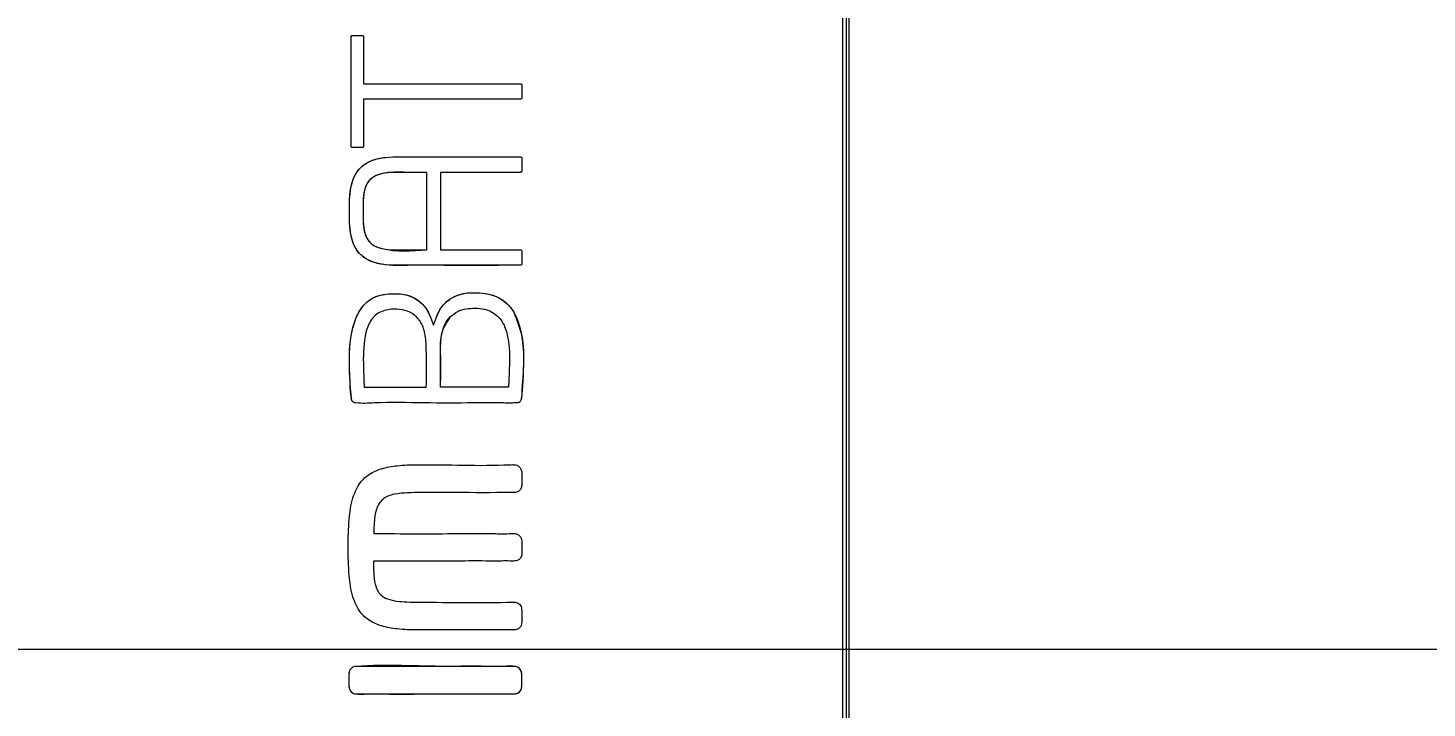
# Model space of a CAD drawing. Extents: x 1268 to 7307, y -579 to 1973.
# Drawn here: x 1593.89 to 1626.42, y 1191.1 to 1206.92 of the extents above; entities that cross this region are included whole.
import ezdxf

# ---------------------------------------------------------------- set-up
doc = ezdxf.new("R2010")
doc.units = 0
doc.header["$LTSCALE"] = 20
doc.header["$MEASUREMENT"] = 0
doc.linetypes.add('CENTER', pattern=[2, 1.25, -0.25, 0.25, -0.25])
doc.layers.get('0').update_dxf_attribs({"linetype": 'CONTINUOUS'})
doc.layers.get('DEFPOINTS').update_dxf_attribs({"linetype": 'CONTINUOUS'})
doc.layers.add('1', color=7, linetype='CONTINUOUS')
doc.styles.get("Standard").update_dxf_attribs({"font": 'NanumGothic.ttf'})
doc.dimstyles.get("Standard").update_dxf_attribs({"dimtxt": 2.7, "dimasz": 2.5, "dimexe": 1.5, "dimexo": 1.5, "dimgap": 1.5, "dimtad": 1, "dimdec": 0, "dimlfac": 10, "dimzin": 0, "dimdsep": 46, "dimtxsty": 'Standard', "dimcen": 0, "dimclrt": 2, "dimadec": 0, "dimazin": 0, "dimtfac": 1, "dimtdec": 0, "dimtmove": 0, "dimatfit": 3, "dimfxl": 0, "dimtolj": 1, "dimtzin": 0, "dimarcsym": 0})

# ---------------------------------------------------------------- blocks, each defined once
blk = doc.blocks.new('*D41')
at = {"color": 3, "lineweight": -2}
for p, q in [((1427.538, 1193.97), (1427.538, 1524.3)), ((2086.399, 1194.426), (2086.399, 1524.3)), ((1447.538, 1519.3), (2066.399, 1519.3))]:
    blk.add_line(p, q, dxfattribs=at)
at = {"color": 3}
for points in [[(1447.538, 1522.634), (1447.538, 1515.967), (1427.538, 1519.3)], [(2066.399, 1522.634), (2066.399, 1515.967), (2086.399, 1519.3)]]:
    blk.add_solid(points, dxfattribs=at)
at = {"layer": 'DEFPOINTS', "color": 0}
for p in [(2086.399, 1519.3), (2086.399, 1192.926), (1427.538, 1192.47)]:
    blk.add_point(p, dxfattribs=at)
at = {"color": 2, "insert": (1756.968, 1542.909), "char_height": 25, "attachment_point": 5}
blk.add_mtext('\\A1;660', dxfattribs=at)
blk = doc.blocks.new('A$C2ADB0934')
at = {"color": 7, "linetype": 'Continuous', "lineweight": 15}
for p, q in [((198.592, 167.046, 0), (198.592, 232.046, 0)), ((198.592, 167.046, 0), (198.592, 232.046, 0)), ((198.669, 232.046, 0), (198.669, 167.046, 0)), ((198.74, 167.046, 0), (198.74, 232.046, 0)), ((187.156, 210.794, 0), (187.156, 213.329, 0)), ((187.156, 210.794, 0), (187.156, 213.329, 0)), ((187.185, 213.362, 0), (187.427, 213.362, 0)), ((187.185, 213.362, 0), (187.427, 213.362, 0)), ((187.444, 213.329, 0), (187.444, 212.241, 0)), ((187.444, 213.329, 0), (187.444, 212.241, 0)), ((187.444, 212.241, 0), (191.084, 212.241, 0)), ((187.444, 212.241, 0), (191.084, 212.241, 0)), ((187.444, 211.881, 0), (187.444, 210.794, 0)), ((191.084, 211.881, 0), (187.444, 211.881, 0)), ((187.444, 211.881, 0), (187.444, 210.794, 0)), ((191.084, 211.881, 0), (187.444, 211.881, 0)), ((188.915, 208.379, 0), (188.915, 210.18, 0)), ((188.915, 208.379, 0), (188.915, 210.18, 0)), ((189.234, 210.18, 0), (189.234, 208.379, 0)), ((191.084, 210.18, 0), (189.234, 210.18, 0)), ((189.234, 210.18, 0), (189.234, 208.379, 0)), ((191.084, 210.18, 0), (189.234, 210.18, 0)), ((189.234, 208.379, 0), (191.084, 208.379, 0)), ((189.234, 208.379, 0), (191.084, 208.379, 0)), ((189.006, 206.812, 0), (189.072, 206.627, 0)), ((189.006, 206.812, 0), (189.072, 206.627, 0)), ((189.072, 206.627, 0), (189.142, 206.814, 0)), ((189.072, 206.627, 0), (189.142, 206.814, 0)), ((187.461, 205.184, 0), (188.905, 205.184, 0)), ((187.461, 205.184, 0), (188.905, 205.184, 0)), ((190.817, 205.184, 0), (189.237, 205.184, 0)), ((190.817, 205.184, 0), (189.237, 205.184, 0))]:
    blk.add_line(p, q, dxfattribs=at)
at = {"color": 7, "linetype": 'Continuous', "lineweight": 15, "elevation": 0, "flags": 128}
blk.add_lwpolyline([(191.084, 208.379), (191.101, 208.376), (191.114, 208.369), (191.119, 208.364), (191.122, 208.359), (191.124, 208.354), (191.124, 208.352), (191.124, 208.352), (191.124, 208.351), (191.124, 208.351), (191.124, 208.351), (191.124, 208.351), (191.124, 208.351), (191.124, 208.351), (191.124, 208.351), (191.124, 208.046)], dxfattribs=at)
at = {"color": 7, "linetype": 'Continuous', "lineweight": 15}
for points, knots in [([(159.982, 390.446, 0), (171.749, 391.385, 0), (195.286, 393.263, 0), (230.671, 394.88, 0), (266.137, 395.661, 0), (301.669, 395.619, 0), (337.25, 394.892, 0), (372.755, 393.532, 0), (407.175, 391.575, 0), (442.495, 388.976, 0), (477.769, 385.793, 0), (505.192, 382.706, 0), (524.854, 380.473, 0), (536.76, 379.145, 0), (548.635, 377.561, 0), (560.416, 375.528, 0), (572.038, 372.835, 0), (583.158, 369.329, 0), (593.696, 364.992, 0), (603.736, 359.973, 0), (613.434, 354.146, 0), (622.158, 347.976, 0), (629.829, 341.612, 0), (636.492, 335.065, 0), (642.621, 327.896, 0), (648.118, 320.226, 0), (652.894, 312.188, 0), (656.983, 303.775, 0), (660.389, 294.959, 0), (663.429, 284.226, 0), (665.959, 271.709, 0), (668.174, 257.499, 0), (670.169, 240.738, 0), (671.824, 221.42, 0), (672.044, 206.837, 0), (672.154, 199.546, 0)], [0, 0, 0, 0, 0.055948, 0.111906, 0.167857, 0.224078, 0.280305, 0.336528, 0.392478, 0.448429, 0.504379, 0.56033, 0.579219, 0.598169, 0.617111, 0.635994, 0.654811, 0.673611, 0.691182, 0.708753, 0.726738, 0.744723, 0.759304, 0.773884, 0.788886, 0.803888, 0.818476, 0.833063, 0.848083, 0.863103, 0.885747, 0.908412, 0.931074, 0.965537, 1, 1, 1, 1]), ([(212.175, 303.742, 0), (210.762, 303.667, 0), (209.348, 303.591, 0), (207.335, 303.479, 0), (206.734, 303.445, 0), (205.534, 303.376, 0), (204.933, 303.341, 0), (203.133, 303.236, 0), (201.932, 303.164, 0), (198.332, 302.943, 0), (195.931, 302.79, 0), (188.733, 302.308, 0), (183.936, 301.961, 0), (177.941, 301.494, 0), (176.742, 301.399, 0), (174.944, 301.255, 0), (174.346, 301.197, 0), (173.151, 301.06, 0), (172.555, 300.98, 0), (169.583, 300.528, 0), (167.231, 299.993, 0), (162.63, 298.59, 0), (160.379, 297.721, 0), (157.116, 296.181, 0), (156.046, 295.628, 0), (154.474, 294.741, 0), (153.955, 294.436, 0), (152.929, 293.807, 0), (152.422, 293.484, 0), (149.915, 291.821, 0), (148.005, 290.344, 0), (144.419, 287.13, 0), (142.742, 285.393, 0), (139.655, 281.694, 0), (138.245, 279.733, 0), (135.722, 275.627, 0), (134.61, 273.483, 0), (132.703, 269.054, 0), (131.911, 266.772, 0), (130.661, 262.114, 0), (130.205, 259.74, 0), (129.851, 256.747, 0), (129.791, 256.147, 0), (129.692, 254.946, 0), (129.643, 254.345, 0), (129.548, 253.143, 0), (129.501, 252.541, 0), (129.431, 251.641, 0), (129.408, 251.339, 0), (129.363, 250.739, 0), (129.341, 250.438, 0), (129.14, 247.732, 0), (128.974, 245.328, 0), (128.514, 238.107, 0), (128.259, 233.292, 0), (127.646, 218.837, 0), (127.442, 209.191, 0), (127.442, 199.546, 0)], [0.7121402, 0.7121402, 0.7121402, 0.7121402, 0.719641, 0.719641, 0.7228269, 0.7228269, 0.7260128, 0.7260128, 0.7323846, 0.7323846, 0.7451281, 0.7451281, 0.7706153, 0.7706153, 0.7769871, 0.7769871, 0.780173, 0.780173, 0.7833589, 0.7833589, 0.7961025, 0.7961025, 0.8088461, 0.8088461, 0.8152179, 0.8152179, 0.8184038, 0.8184038, 0.8215897, 0.8215897, 0.8343333, 0.8343333, 0.8470769, 0.8470769, 0.8598205, 0.8598205, 0.8725641, 0.8725641, 0.8853077, 0.8853077, 0.8980513, 0.8980513, 0.9012372, 0.9012372, 0.9044231, 0.9044231, 0.907609, 0.907609, 0.9092019, 0.9092019, 0.9107949, 0.9107949, 0.9235384, 0.9235384, 0.9490256, 0.9490256, 1, 1, 1, 1]), ([(187.156, 213.329, 0), (187.157, 213.336, 0), (187.159, 213.345, 0), (187.163, 213.354, 0), (187.166, 213.358, 0), (187.174, 213.36, 0), (187.181, 213.361, 0), (187.185, 213.362, 0)], [0, 0, 0, 0, 0.420815, 0.518599, 0.598991, 0.757849, 1, 1, 1, 1]), ([(187.427, 213.362, 0), (187.429, 213.362, 0), (187.432, 213.361, 0), (187.436, 213.361, 0), (187.438, 213.358, 0), (187.439, 213.354, 0), (187.442, 213.344, 0), (187.443, 213.335, 0), (187.444, 213.329, 0)], [0, 0, 0, 0, 0.144697, 0.200039, 0.262449, 0.368949, 0.5416, 1, 1, 1, 1]), ([(191.084, 212.241, 0), (191.088, 212.241, 0), (191.097, 212.24, 0), (191.108, 212.236, 0), (191.116, 212.231, 0), (191.121, 212.225, 0), (191.124, 212.22, 0), (191.124, 212.216, 0), (191.125, 212.215, 0)], [0, 0, 0, 0, 0.257039, 0.476489, 0.663234, 0.790173, 0.901433, 1, 1, 1, 1]), ([(191.084, 212.241, 0), (191.088, 212.241, 0), (191.097, 212.24, 0), (191.108, 212.236, 0), (191.116, 212.231, 0), (191.121, 212.225, 0), (191.124, 212.22, 0), (191.124, 212.216, 0), (191.125, 212.215, 0)], [0, 0, 0, 0, 0.257039, 0.476489, 0.663234, 0.790173, 0.901433, 1, 1, 1, 1]), ([(191.125, 212.215, 0), (191.125, 212.157, 0), (191.124, 212.075, 0), (191.124, 211.981, 0), (191.124, 211.94, 0), (191.124, 211.92, 0), (191.125, 211.91, 0), (191.123, 211.902, 0), (191.12, 211.896, 0), (191.115, 211.891, 0), (191.107, 211.886, 0), (191.096, 211.882, 0), (191.088, 211.882, 0), (191.084, 211.881, 0)], [0, 0, 0, 0, 0.4779279, 0.6882151, 0.7807427, 0.8214538, 0.8534407, 0.8684091, 0.8865263, 0.9079582, 0.9332493, 0.9634408, 1, 1, 1, 1]), ([(191.125, 212.215, 0), (191.125, 212.157, 0), (191.124, 212.075, 0), (191.124, 211.981, 0), (191.124, 211.94, 0), (191.124, 211.92, 0), (191.125, 211.91, 0), (191.123, 211.902, 0), (191.12, 211.896, 0), (191.115, 211.891, 0), (191.107, 211.886, 0), (191.096, 211.882, 0), (191.088, 211.882, 0), (191.084, 211.881, 0)], [0, 0, 0, 0, 0.4779279, 0.6882151, 0.7807427, 0.8214538, 0.8534407, 0.8684091, 0.8865263, 0.9079582, 0.9332493, 0.9634408, 1, 1, 1, 1]), ([(191.084, 208.019, 0), (190.409, 208.017, 0), (189.565, 208.014, 0), (188.496, 208.023, 0), (187.998, 208.001, 0), (187.597, 208.103, 0), (187.369, 208.251, 0), (187.189, 208.515, 0), (187.116, 208.875, 0), (187.119, 209.278, 0), (187.116, 209.682, 0), (187.19, 210.04, 0), (187.369, 210.305, 0), (187.597, 210.454, 0), (187.998, 210.558, 0), (188.497, 210.535, 0), (189.268, 210.542, 0), (189.982, 210.54, 0), (190.599, 210.54, 0), (190.871, 210.54, 0), (190.99, 210.54, 0), (191.043, 210.54, 0), (191.068, 210.54, 0), (191.081, 210.54, 0), (191.092, 210.539, 0), (191.103, 210.536, 0), (191.11, 210.531, 0), (191.115, 210.529, 0)], [0, 0, 0, 0, 0.20887, 0.261087, 0.331134, 0.361966, 0.387819, 0.413062, 0.458708, 0.498323, 0.537779, 0.583361, 0.608673, 0.634592, 0.665455, 0.735481, 0.787698, 0.904665, 0.956131, 0.978778, 0.98874, 0.993125, 0.995053, 0.996568, 0.997291, 0.998294, 1, 1, 1, 1]), ([(191.084, 208.019, 0), (190.12, 208.019, 0), (189.156, 208.019, 0), (188.192, 208.019, 0), (187.779, 208.019, 0), (187.515, 208.113, 0), (187.192, 208.469, 0), (187.117, 208.746, 0), (187.118, 209.138, 0), (187.118, 209.232, 0), (187.118, 209.326, 0), (187.118, 209.419, 0), (187.117, 209.808, 0), (187.192, 210.086, 0), (187.515, 210.444, 0), (187.78, 210.539, 0), (188.192, 210.54, 0), (189.156, 210.54, 0), (190.12, 210.54, 0), (191.084, 210.54, 0), (191.09, 210.54, 0), (191.105, 210.536, 0), (191.115, 210.529, 0)], [0, 0, 0, 0, 0.3360694, 0.3360694, 0.3360694, 0.3951222, 0.3951222, 0.454175, 0.454175, 0.454175, 0.4867722, 0.4867722, 0.4867722, 0.545825, 0.545825, 0.6048778, 0.6048778, 0.6048778, 0.9409472, 0.9409472, 0.9409472, 0.9999855, 0.9999855, 0.9999855, 0.9999855]), ([(187.427, 210.755, 0), (187.382, 210.755, 0), (187.317, 210.755, 0), (187.243, 210.754, 0), (187.207, 210.755, 0), (187.19, 210.754, 0), (187.179, 210.756, 0), (187.173, 210.759, 0), (187.167, 210.764, 0), (187.161, 210.772, 0), (187.157, 210.782, 0), (187.157, 210.789, 0), (187.156, 210.794, 0)], [0, 0, 0, 0, 0.460722, 0.663419, 0.75263, 0.822723, 0.841458, 0.864823, 0.89211, 0.923304, 0.958784, 1, 1, 1, 1]), ([(187.427, 210.755, 0), (187.347, 210.755, 0), (187.266, 210.755, 0), (187.185, 210.755, 0), (187.175, 210.755, 0), (187.157, 210.767, 0), (187.156, 210.794, 0)], [0, 0, 0, 0, 0.322952, 0.322952, 0.322952, 1, 1, 1, 1]), ([(187.435, 210.758, 0), (187.435, 210.758, 0), (187.435, 210.757, 0), (187.435, 210.757, 0), (187.434, 210.756, 0), (187.435, 210.756, 0), (187.435, 210.756, 0), (187.434, 210.756, 0), (187.434, 210.756, 0), (187.434, 210.756, 0), (187.434, 210.756, 0), (187.431, 210.755, 0), (187.429, 210.755, 0), (187.427, 210.755, 0)], [0, 0, 0, 0, 0.086303, 0.14194, 0.178037, 0.214487, 0.22747, 0.239978, 0.251162, 0.264984, 0.300628, 0.408856, 1, 1, 1, 1]), ([(187.444, 210.794, 0), (187.444, 210.789, 0), (187.443, 210.78, 0), (187.441, 210.769, 0), (187.438, 210.762, 0), (187.436, 210.759, 0), (187.435, 210.758, 0)], [0, 0, 0, 0, 0.39732, 0.7097, 0.905333, 1, 1, 1, 1]), ([(191.124, 210.513, 0), (191.124, 210.456, 0), (191.124, 210.374, 0), (191.124, 210.28, 0), (191.124, 210.239, 0), (191.124, 210.22, 0), (191.124, 210.21, 0), (191.124, 210.203, 0), (191.122, 210.199, 0), (191.119, 210.194, 0), (191.114, 210.189, 0), (191.107, 210.184, 0), (191.096, 210.18, 0), (191.088, 210.18, 0), (191.084, 210.18, 0)], [0, 0, 0, 0, 0.476986, 0.68686, 0.779205, 0.819836, 0.85176, 0.862439, 0.875268, 0.890194, 0.90706, 0.932877, 0.963355, 1, 1, 1, 1]), ([(191.124, 210.513, 0), (191.124, 210.411, 0), (191.124, 210.309, 0), (191.124, 210.207, 0), (191.124, 210.198, 0), (191.113, 210.18, 0), (191.084, 210.18, 0)], [0, 0, 0, 0, 0.375, 0.375, 0.375, 1, 1, 1, 1]), ([(191.115, 210.529, 0), (191.117, 210.527, 0), (191.12, 210.524, 0), (191.123, 210.519, 0), (191.124, 210.515, 0), (191.124, 210.514, 0), (191.124, 210.513, 0), (191.124, 210.513, 0)], [0, 0, 0, 0, 0.420559, 0.726985, 0.910915, 0.961616, 1, 1, 1, 1]), ([(191.115, 210.529, 0), (191.117, 210.527, 0), (191.12, 210.524, 0), (191.123, 210.519, 0), (191.124, 210.515, 0), (191.124, 210.514, 0), (191.124, 210.513, 0), (191.124, 210.513, 0)], [0, 0, 0, 0, 0.420559, 0.726985, 0.910915, 0.961616, 1, 1, 1, 1]), ([(188.915, 210.18, 0), (188.76, 210.178, 0), (188.413, 210.175, 0), (187.998, 210.196, 0), (187.7, 210.098, 0), (187.562, 209.987, 0), (187.419, 209.718, 0), (187.446, 209.279, 0), (187.419, 208.84, 0), (187.562, 208.572, 0), (187.7, 208.46, 0), (188.149, 208.32, 0), (188.563, 208.352, 0), (188.915, 208.379, 0)], [0, 0, 0, 0, 0.109934, 0.246434, 0.289894, 0.329355, 0.368592, 0.500142, 0.631562, 0.670763, 0.710197, 0.75365, 1, 1, 1, 1]), ([(188.915, 210.18, 0), (188.68, 210.18, 0), (188.445, 210.18, 0), (188.21, 210.179, 0), (187.916, 210.179, 0), (187.717, 210.135, 0), (187.464, 209.868, 0), (187.435, 209.676, 0), (187.434, 209.419, 0), (187.434, 209.326, 0), (187.434, 209.232, 0), (187.434, 209.138, 0), (187.435, 208.882, 0), (187.464, 208.69, 0), (187.717, 208.423, 0), (187.916, 208.379, 0), (188.21, 208.379, 0), (188.445, 208.379, 0), (188.68, 208.379, 0), (188.915, 208.379, 0)], [0.0000031, 0.0000031, 0.0000031, 0.0000031, 0.1893257, 0.1893257, 0.1893257, 0.3258258, 0.3258258, 0.4623259, 0.4623259, 0.4623259, 0.537674, 0.537674, 0.537674, 0.6741742, 0.6741742, 0.8106743, 0.8106743, 0.8106743, 0.9999969, 0.9999969, 0.9999969, 0.9999969]), ([(191.084, 208.379, 0), (191.11, 208.378, 0), (191.124, 208.363, 0), (191.124, 208.351, 0), (191.124, 208.249, 0), (191.124, 208.148, 0), (191.124, 208.046, 0)], [0, 0, 0, 0, 0.625782, 0.625782, 0.625782, 1, 1, 1, 1]), ([(191.115, 208.029, 0), (191.109, 208.026, 0), (191.1, 208.022, 0), (191.09, 208.019, 0), (191.086, 208.019, 0), (191.084, 208.019, 0)], [0, 0, 0, 0, 0.626687, 0.841675, 1, 1, 1, 1]), ([(191.124, 208.046, 0), (191.124, 208.045, 0), (191.124, 208.044, 0), (191.124, 208.041, 0), (191.122, 208.038, 0), (191.119, 208.034, 0), (191.116, 208.031, 0), (191.115, 208.029, 0)], [0, 0, 0, 0, 0.102267, 0.236871, 0.408687, 0.667721, 1, 1, 1, 1]), ([(191.124, 208.046, 0), (191.124, 208.045, 0), (191.124, 208.044, 0), (191.124, 208.041, 0), (191.122, 208.038, 0), (191.119, 208.034, 0), (191.116, 208.031, 0), (191.115, 208.029, 0)], [0, 0, 0, 0, 0.102267, 0.236871, 0.408687, 0.667721, 1, 1, 1, 1]), ([(187.162, 204.931, 0), (187.145, 205.146, 0), (187.103, 205.665, 0), (187.119, 206.331, 0), (187.285, 206.87, 0), (187.481, 207.148, 0), (187.723, 207.301, 0), (187.953, 207.357, 0), (188.166, 207.361, 0), (188.353, 207.353, 0), (188.523, 207.312, 0), (188.707, 207.221, 0), (188.886, 207.058, 0), (188.965, 206.896, 0), (189.006, 206.812, 0)], [0, 0, 0, 0, 0.158546, 0.382836, 0.482453, 0.569159, 0.625817, 0.688887, 0.74096, 0.782003, 0.826394, 0.868626, 0.931762, 1, 1, 1, 1]), ([(187.162, 204.931, 0), (187.139, 205.111, 0), (187.117, 205.448, 0), (187.117, 205.805, 0), (187.116, 206.241, 0), (187.177, 206.636, 0), (187.484, 207.191, 0), (187.717, 207.357, 0), (188.113, 207.358, 0), (188.143, 207.359, 0), (188.173, 207.359, 0), (188.203, 207.358, 0), (188.589, 207.357, 0), (188.864, 207.163, 0), (189.006, 206.812, 0)], [0, 0, 0, 0, 0.239406, 0.239406, 0.239406, 0.478813, 0.478813, 0.718219, 0.718219, 0.718219, 0.760594, 0.760594, 0.760594, 1, 1, 1, 1]), ([(189.142, 206.814, 0), (189.183, 206.904, 0), (189.262, 207.08, 0), (189.462, 207.25, 0), (189.667, 207.343, 0), (189.846, 207.379, 0), (190.053, 207.382, 0), (190.291, 207.374, 0), (190.558, 207.297, 0), (190.787, 207.144, 0), (190.888, 207.002, 0), (190.938, 206.931, 0)], [0, 0, 0, 0, 0.132996, 0.260471, 0.347465, 0.439042, 0.507752, 0.631341, 0.763521, 0.881864, 1, 1, 1, 1]), ([(189.142, 206.814, 0), (189.265, 207.168, 0), (189.57, 207.379, 0), (189.966, 207.381, 0), (189.997, 207.381, 0), (190.029, 207.381, 0), (190.061, 207.381, 0), (190.506, 207.379, 0), (190.766, 207.207, 0), (190.938, 206.931, 0)], [0, 0, 0, 0, 0.457247, 0.457247, 0.457247, 0.542753, 0.542753, 0.542753, 1, 1, 1, 1]), ([(188.905, 205.184, 0), (188.908, 205.481, 0), (188.912, 205.897, 0), (188.895, 206.418, 0), (188.786, 206.714, 0), (188.589, 206.91, 0), (188.344, 206.995, 0), (188.069, 207.011, 0), (187.774, 206.933, 0), (187.558, 206.683, 0), (187.439, 206.244, 0), (187.436, 205.735, 0), (187.454, 205.34, 0), (187.461, 205.184, 0)], [0, 0, 0, 0, 0.20015, 0.280985, 0.349587, 0.40758, 0.461821, 0.521337, 0.592492, 0.65922, 0.733488, 0.894609, 1, 1, 1, 1]), ([(188.905, 205.184, 0), (188.908, 205.481, 0), (188.912, 205.897, 0), (188.895, 206.418, 0), (188.786, 206.714, 0), (188.589, 206.91, 0), (188.344, 206.995, 0), (188.069, 207.011, 0), (187.774, 206.933, 0), (187.558, 206.683, 0), (187.439, 206.244, 0), (187.436, 205.735, 0), (187.454, 205.34, 0), (187.461, 205.184, 0)], [0, 0, 0, 0, 0.20015, 0.280985, 0.349587, 0.40758, 0.461821, 0.521337, 0.592492, 0.65922, 0.733488, 0.894609, 1, 1, 1, 1]), ([(189.471, 206.827, 0), (189.525, 206.87, 0), (189.631, 206.957, 0), (189.833, 207.013, 0), (190.044, 207.026, 0), (190.255, 207.007, 0), (190.447, 206.933, 0), (190.626, 206.792, 0), (190.76, 206.553, 0), (190.845, 206.147, 0), (190.839, 205.683, 0), (190.823, 205.33, 0), (190.817, 205.184, 0)], [0, 0, 0, 0, 0.071134, 0.140847, 0.212832, 0.289895, 0.358436, 0.423087, 0.522486, 0.634153, 0.848938, 1, 1, 1, 1]), ([(189.471, 206.827, 0), (189.525, 206.87, 0), (189.631, 206.957, 0), (189.833, 207.013, 0), (190.044, 207.026, 0), (190.255, 207.007, 0), (190.447, 206.933, 0), (190.626, 206.792, 0), (190.76, 206.553, 0), (190.845, 206.147, 0), (190.839, 205.683, 0), (190.823, 205.33, 0), (190.817, 205.184, 0)], [0, 0, 0, 0, 0.071134, 0.140847, 0.212832, 0.289895, 0.358436, 0.423087, 0.522486, 0.634153, 0.848938, 1, 1, 1, 1]), ([(190.938, 206.931, 0), (191.011, 206.746, 0), (191.167, 206.354, 0), (191.172, 205.669, 0), (191.135, 205.194, 0), (191.115, 204.941, 0)], [0, 0, 0, 0, 0.2919, 0.62156, 1, 1, 1, 1]), ([(190.938, 206.931, 0), (191.099, 206.653, 0), (191.165, 206.26, 0), (191.164, 205.834, 0), (191.164, 205.47, 0), (191.143, 205.144, 0), (191.115, 204.941, 0)], [0, 0, 0, 0, 0.5, 0.5, 0.5, 1, 1, 1, 1]), ([(189.237, 205.184, 0), (189.24, 205.45, 0), (189.244, 205.869, 0), (189.223, 206.453, 0), (189.391, 206.706, 0), (189.471, 206.827, 0)], [0, 0, 0, 0, 0.475014, 0.749386, 1, 1, 1, 1]), ([(189.237, 205.184, 0), (189.237, 205.493, 0), (189.237, 205.802, 0), (189.237, 206.111, 0), (189.237, 206.45, 0), (189.317, 206.682, 0), (189.471, 206.827, 0)], [0, 0, 0, 0, 0.645264, 0.645264, 0.645264, 1, 1, 1, 1]), ([(187.196, 204.845, 0), (187.192, 204.85, 0), (187.182, 204.861, 0), (187.168, 204.889, 0), (187.165, 204.914, 0), (187.162, 204.931, 0)], [0, 0, 0, 0, 0.211482, 0.46154, 1, 1, 1, 1]), ([(191.079, 204.842, 0), (191.074, 204.839, 0), (191.06, 204.829, 0), (191.029, 204.822, 0), (190.894, 204.811, 0), (190.552, 204.825, 0), (189.84, 204.816, 0), (188.852, 204.811, 0), (187.939, 204.842, 0), (187.396, 204.799, 0), (187.236, 204.824, 0), (187.213, 204.833, 0), (187.201, 204.841, 0), (187.196, 204.845, 0)], [0, 0, 0, 0, 0.0050418, 0.0127277, 0.0240866, 0.1096237, 0.276012, 0.5731408, 0.8702618, 0.9812342, 0.9891365, 0.9952406, 1, 1, 1, 1]), ([(191.079, 204.842, 0), (191.074, 204.839, 0), (191.06, 204.829, 0), (191.029, 204.822, 0), (190.894, 204.811, 0), (190.552, 204.825, 0), (189.84, 204.816, 0), (188.852, 204.811, 0), (187.939, 204.842, 0), (187.396, 204.799, 0), (187.236, 204.824, 0), (187.213, 204.833, 0), (187.201, 204.841, 0), (187.196, 204.845, 0)], [0, 0, 0, 0, 0.0050418, 0.0127277, 0.0240866, 0.1096237, 0.276012, 0.5731408, 0.8702618, 0.9812342, 0.9891365, 0.9952406, 1, 1, 1, 1]), ([(191.115, 204.941, 0), (191.11, 204.916, 0), (191.104, 204.885, 0), (191.088, 204.854, 0), (191.082, 204.846, 0), (191.079, 204.842, 0)], [0, 0, 0, 0, 0.712461, 0.88159, 1, 1, 1, 1]), ([(191.115, 204.941, 0), (191.11, 204.916, 0), (191.104, 204.885, 0), (191.088, 204.854, 0), (191.082, 204.846, 0), (191.079, 204.842, 0)], [0, 0, 0, 0, 0.712461, 0.88159, 1, 1, 1, 1]), ([(187.678, 201.143, 0), (187.676, 200.96, 0), (187.674, 200.727, 0), (187.759, 200.462, 0), (187.852, 200.336, 0), (188.013, 200.247, 0), (188.223, 200.207, 0), (188.473, 200.188, 0), (189.37, 200.183, 0), (190.205, 200.164, 0), (190.969, 200.188, 0), (191.02, 200.173, 0), (191.062, 200.147, 0), (191.111, 200.092, 0), (191.133, 199.98, 0), (191.122, 199.849, 0), (191.129, 199.735, 0), (191.119, 199.651, 0), (191.087, 199.599, 0), (191.046, 199.565, 0), (191.001, 199.545, 0), (190.937, 199.539, 0), (190.486, 199.551, 0), (189.872, 199.539, 0), (189.211, 199.541, 0), (188.92, 199.541, 0), (188.792, 199.541, 0), (188.736, 199.541, 0), (188.711, 199.541, 0), (188.7, 199.541, 0), (188.695, 199.541, 0), (188.693, 199.541, 0), (188.692, 199.541, 0), (188.537, 199.541, 0), (188.258, 199.55, 0), (187.88, 199.616, 0), (187.581, 199.742, 0), (187.332, 199.97, 0), (187.168, 200.341, 0), (187.096, 200.858, 0), (187.083, 201.461, 0), (187.096, 202.065, 0), (187.168, 202.581, 0), (187.332, 202.952, 0), (187.581, 203.18, 0), (187.88, 203.306, 0), (188.258, 203.372, 0), (189.255, 203.398, 0), (190.163, 203.344, 0), (190.938, 203.386, 0), (191.017, 203.371, 0), (191.071, 203.334, 0), (191.113, 203.275, 0), (191.129, 203.192, 0), (191.124, 203.081, 0), (191.126, 202.964, 0), (191.126, 202.847, 0), (191.076, 202.781, 0), (191.026, 202.748, 0), (190.973, 202.732, 0), (190.864, 202.735, 0), (190.348, 202.729, 0), (189.639, 202.734, 0), (188.896, 202.734, 0), (188.474, 202.732, 0), (188.211, 202.711, 0), (188.014, 202.658, 0), (187.887, 202.585, 0), (187.766, 202.434, 0), (187.69, 202.155, 0), (187.686, 201.918, 0), (187.684, 201.78, 0)], [0, 0, 0, 0, 0.02706, 0.034462, 0.041033, 0.049896, 0.061276, 0.072878, 0.087292, 0.195502, 0.198677, 0.200963, 0.203351, 0.205873, 0.21172, 0.219607, 0.225535, 0.228879, 0.231995, 0.234345, 0.236766, 0.239332, 0.24382, 0.304417, 0.331081, 0.342812, 0.347974, 0.350245, 0.351244, 0.351684, 0.351878, 0.351963, 0.352, 0.352029, 0.375146, 0.39378, 0.409166, 0.423116, 0.443109, 0.468284, 0.500714, 0.533138, 0.558299, 0.578275, 0.592217, 0.607598, 0.626229, 0.649346, 0.756728, 0.76234, 0.765308, 0.768482, 0.771924, 0.775895, 0.780795, 0.788404, 0.793564, 0.797699, 0.80006, 0.802483, 0.8058, 0.8163, 0.879933, 0.911751, 0.927617, 0.943026, 0.951151, 0.95803, 0.964518, 0.979456, 1, 1, 1, 1]), ([(187.678, 201.143, 0), (187.676, 200.96, 0), (187.674, 200.727, 0), (187.759, 200.462, 0), (187.852, 200.336, 0), (188.013, 200.247, 0), (188.223, 200.207, 0), (188.473, 200.188, 0), (189.37, 200.183, 0), (190.205, 200.164, 0), (190.969, 200.188, 0), (191.02, 200.173, 0), (191.062, 200.147, 0), (191.111, 200.092, 0), (191.133, 199.98, 0), (191.122, 199.849, 0), (191.129, 199.735, 0), (191.119, 199.651, 0), (191.087, 199.599, 0), (191.046, 199.565, 0), (191.001, 199.545, 0), (190.937, 199.539, 0), (190.486, 199.551, 0), (189.872, 199.539, 0), (189.211, 199.541, 0), (188.92, 199.541, 0), (188.792, 199.541, 0), (188.736, 199.541, 0), (188.711, 199.541, 0), (188.7, 199.541, 0), (188.695, 199.541, 0), (188.693, 199.541, 0), (188.692, 199.541, 0), (188.537, 199.541, 0), (188.258, 199.55, 0), (187.88, 199.616, 0), (187.581, 199.742, 0), (187.332, 199.97, 0), (187.168, 200.341, 0), (187.096, 200.858, 0), (187.083, 201.461, 0), (187.096, 202.065, 0), (187.168, 202.581, 0), (187.332, 202.952, 0), (187.581, 203.18, 0), (187.88, 203.306, 0), (188.258, 203.372, 0), (189.255, 203.398, 0), (190.163, 203.344, 0), (190.938, 203.386, 0), (191.017, 203.371, 0), (191.071, 203.334, 0), (191.113, 203.275, 0), (191.129, 203.192, 0), (191.124, 203.081, 0), (191.126, 202.964, 0), (191.126, 202.847, 0), (191.076, 202.781, 0), (191.026, 202.748, 0), (190.973, 202.732, 0), (190.864, 202.735, 0), (190.348, 202.729, 0), (189.639, 202.734, 0), (188.896, 202.734, 0), (188.474, 202.732, 0), (188.211, 202.711, 0), (188.014, 202.658, 0), (187.887, 202.585, 0), (187.766, 202.434, 0), (187.69, 202.155, 0), (187.686, 201.918, 0), (187.684, 201.78, 0)], [0, 0, 0, 0, 0.02706, 0.034462, 0.041033, 0.049896, 0.061276, 0.072878, 0.087292, 0.195502, 0.198677, 0.200963, 0.203351, 0.205873, 0.21172, 0.219607, 0.225535, 0.228879, 0.231995, 0.234345, 0.236766, 0.239332, 0.24382, 0.304417, 0.331081, 0.342812, 0.347974, 0.350245, 0.351244, 0.351684, 0.351878, 0.351963, 0.352, 0.352029, 0.375146, 0.39378, 0.409166, 0.423116, 0.443109, 0.468284, 0.500714, 0.533138, 0.558299, 0.578275, 0.592217, 0.607598, 0.626229, 0.649346, 0.756728, 0.76234, 0.765308, 0.768482, 0.771924, 0.775895, 0.780795, 0.788404, 0.793564, 0.797699, 0.80006, 0.802483, 0.8058, 0.8163, 0.879933, 0.911751, 0.927617, 0.943026, 0.951151, 0.95803, 0.964518, 0.979456, 1, 1, 1, 1]), ([(187.684, 201.78, 0), (188.338, 201.778, 0), (189.267, 201.775, 0), (190.317, 201.786, 0), (190.756, 201.773, 0), (190.944, 201.787, 0), (191.032, 201.764, 0), (191.088, 201.718, 0), (191.139, 201.614, 0), (191.122, 201.479, 0), (191.126, 201.349, 0), (191.124, 201.261, 0), (191.09, 201.2, 0), (191.037, 201.158, 0), (190.955, 201.137, 0), (190.824, 201.146, 0), (190.597, 201.141, 0), (190.193, 201.144, 0), (189.202, 201.141, 0), (188.332, 201.142, 0), (187.678, 201.143, 0)], [0, 0, 0, 0, 0.2662333, 0.3780542, 0.4272516, 0.4447168, 0.4544693, 0.4634547, 0.4733956, 0.5000537, 0.5163283, 0.5267695, 0.5352873, 0.5438039, 0.5534514, 0.5691584, 0.5967103, 0.6459117, 0.7337667, 1, 1, 1, 1]), ([(187.684, 201.78, 0), (188.338, 201.778, 0), (189.267, 201.775, 0), (190.317, 201.786, 0), (190.756, 201.773, 0), (190.944, 201.787, 0), (191.032, 201.764, 0), (191.088, 201.718, 0), (191.139, 201.614, 0), (191.122, 201.479, 0), (191.126, 201.349, 0), (191.124, 201.261, 0), (191.09, 201.2, 0), (191.037, 201.158, 0), (190.955, 201.137, 0), (190.824, 201.146, 0), (190.597, 201.141, 0), (190.193, 201.144, 0), (189.202, 201.141, 0), (188.332, 201.142, 0), (187.678, 201.143, 0)], [0, 0, 0, 0, 0.2662333, 0.3780542, 0.4272516, 0.4447168, 0.4544693, 0.4634547, 0.4733956, 0.5000537, 0.5163283, 0.5267695, 0.5352873, 0.5438039, 0.5534514, 0.5691584, 0.5967103, 0.6459117, 0.7337667, 1, 1, 1, 1]), ([(212.175, 95.35, 0), (210.762, 95.424, 0), (209.348, 95.501, 0), (207.335, 95.613, 0), (206.734, 95.647, 0), (205.534, 95.715, 0), (204.933, 95.75, 0), (203.133, 95.856, 0), (201.932, 95.928, 0), (198.332, 96.148, 0), (195.931, 96.302, 0), (188.733, 96.783, 0), (183.936, 97.13, 0), (177.941, 97.597, 0), (176.742, 97.693, 0), (174.944, 97.837, 0), (174.346, 97.894, 0), (173.151, 98.032, 0), (172.555, 98.112, 0), (169.583, 98.564, 0), (167.231, 99.098, 0), (162.63, 100.501, 0), (160.379, 101.371, 0), (157.116, 102.911, 0), (156.046, 103.464, 0), (154.474, 104.351, 0), (153.955, 104.656, 0), (152.929, 105.284, 0), (152.422, 105.608, 0), (149.915, 107.271, 0), (148.005, 108.748, 0), (144.419, 111.961, 0), (142.742, 113.698, 0), (139.655, 117.397, 0), (138.245, 119.358, 0), (135.722, 123.465, 0), (134.61, 125.609, 0), (132.703, 130.037, 0), (131.911, 132.32, 0), (130.661, 136.977, 0), (130.205, 139.351, 0), (129.851, 142.344, 0), (129.791, 142.944, 0), (129.692, 144.146, 0), (129.643, 144.747, 0), (129.548, 145.948, 0), (129.501, 146.55, 0), (129.431, 147.451, 0), (129.408, 147.752, 0), (129.363, 148.353, 0), (129.341, 148.653, 0), (129.14, 151.36, 0), (128.974, 153.764, 0), (128.514, 160.985, 0), (128.259, 165.8, 0), (127.646, 180.255, 0), (127.442, 189.901, 0), (127.442, 199.546, 0)], [0.7121402, 0.7121402, 0.7121402, 0.7121402, 0.719641, 0.719641, 0.7228269, 0.7228269, 0.7260128, 0.7260128, 0.7323846, 0.7323846, 0.7451281, 0.7451281, 0.7706153, 0.7706153, 0.7769871, 0.7769871, 0.780173, 0.780173, 0.7833589, 0.7833589, 0.7961025, 0.7961025, 0.8088461, 0.8088461, 0.8152179, 0.8152179, 0.8184038, 0.8184038, 0.8215897, 0.8215897, 0.8343333, 0.8343333, 0.8470769, 0.8470769, 0.8598205, 0.8598205, 0.8725641, 0.8725641, 0.8853077, 0.8853077, 0.8980513, 0.8980513, 0.9012372, 0.9012372, 0.9044231, 0.9044231, 0.907609, 0.907609, 0.9092019, 0.9092019, 0.9107949, 0.9107949, 0.9235384, 0.9235384, 0.9490256, 0.9490256, 1, 1, 1, 1]), ([(672.154, 199.546, 0), (672.047, 192.348, 0), (671.832, 177.952, 0), (670.209, 158.757, 0), (668.23, 141.962, 0), (665.997, 127.566, 0), (663.463, 115.015, 0), (660.469, 104.396, 0), (657.129, 95.654, 0), (653.032, 87.142, 0), (648.217, 79.018, 0), (642.782, 71.414, 0), (636.738, 64.291, 0), (630.034, 57.656, 0), (622.299, 51.223, 0), (613.65, 45.095, 0), (604.043, 39.287, 0), (593.937, 34.203, 0), (583.318, 29.82, 0), (572.276, 26.331, 0), (560.901, 23.68, 0), (549.372, 21.67, 0), (537.75, 20.099, 0), (526.097, 18.779, 0), (506.903, 16.579, 0), (480.164, 13.547, 0), (444.945, 10.317, 0), (408.828, 7.614, 0), (373.36, 5.584, 0), (337.41, 4.205, 0), (301.988, 3.479, 0), (266.51, 3.427, 0), (230.99, 4.199, 0), (195.445, 5.817, 0), (171.802, 7.703, 0), (159.981, 8.645, 0)], [0, 0, 0, 0, 0.034021, 0.068042, 0.090999, 0.113959, 0.136898, 0.151485, 0.166072, 0.181093, 0.196113, 0.210689, 0.225264, 0.24027, 0.255278, 0.27285, 0.290421, 0.308406, 0.326391, 0.344797, 0.363219, 0.381705, 0.400248, 0.418798, 0.43729, 0.491814, 0.546337, 0.604904, 0.663471, 0.719441, 0.775416, 0.831384, 0.887588, 0.943799, 1, 1, 1, 1]), ([(190.949, 198.053, 0), (190.252, 198.056, 0), (189.247, 198.061, 0), (188.105, 198.043, 0), (187.571, 198.066, 0), (187.316, 198.03, 0), (187.185, 198.075, 0), (187.137, 198.12, 0), (187.105, 198.188, 0), (187.103, 198.322, 0), (187.102, 198.445, 0), (187.105, 198.553, 0), (187.117, 198.59, 0), (187.135, 198.623, 0), (187.162, 198.652, 0), (187.196, 198.674, 0), (187.235, 198.69, 0), (187.963, 198.74, 0), (188.979, 198.674, 0), (190.122, 198.703, 0), (190.656, 198.679, 0), (190.911, 198.716, 0), (191.042, 198.671, 0), (191.091, 198.626, 0), (191.124, 198.559, 0), (191.127, 198.423, 0), (191.127, 198.301, 0), (191.124, 198.193, 0), (191.113, 198.156, 0), (191.093, 198.12, 0), (191.058, 198.085, 0), (191.007, 198.058, 0), (190.969, 198.055, 0), (190.949, 198.053, 0)], [0, 0, 0, 0, 0.2323156, 0.3345317, 0.3795096, 0.4111216, 0.4177584, 0.4247163, 0.4324603, 0.4418033, 0.4689033, 0.4735227, 0.4775533, 0.4815102, 0.4859837, 0.4904879, 0.495084, 0.4998493, 0.7321649, 0.8343811, 0.8793589, 0.9108949, 0.9175501, 0.9245963, 0.932394, 0.9417407, 0.9688408, 0.9734441, 0.9774589, 0.9814021, 0.9873553, 0.9934787, 1, 1, 1, 1]), ([(190.949, 198.053, 0), (189.726, 198.053, 0), (188.502, 198.053, 0), (187.278, 198.053, 0), (187.193, 198.053, 0), (187.104, 198.117, 0), (187.104, 198.323, 0), (187.104, 198.423, 0), (187.104, 198.522, 0), (187.104, 198.617, 0), (187.182, 198.693, 0), (187.278, 198.693, 0), (188.502, 198.693, 0), (189.726, 198.693, 0), (190.949, 198.693, 0), (191.032, 198.693, 0), (191.125, 198.629, 0), (191.125, 198.423, 0), (191.125, 198.323, 0), (191.125, 198.224, 0), (191.125, 198.129, 0), (191.05, 198.053, 0), (190.949, 198.053, 0)], [0, 0, 0, 0, 0.368247, 0.368247, 0.368247, 0.419215, 0.419215, 0.449032, 0.449032, 0.449032, 0.5, 0.5, 0.5, 0.868247, 0.868247, 0.868247, 0.919215, 0.919215, 0.949032, 0.949032, 0.949032, 1, 1, 1, 1])]:
    blk.add_open_spline(points, degree=3, knots=knots, dxfattribs=at)
for points in [[(187.156, 213.329, 0), (187.162, 213.36, 0), (187.163, 213.359, 0), (187.185, 213.362, 0)], [(187.427, 213.362, 0), (187.437, 213.36, 0), (187.439, 213.366, 0), (187.444, 213.329, 0)], [(187.435, 210.758, 0), (187.432, 210.755, 0), (187.439, 210.756, 0), (187.427, 210.755, 0)], [(187.444, 210.794, 0), (187.444, 210.774, 0), (187.439, 210.761, 0), (187.435, 210.758, 0)], [(191.115, 208.029, 0), (191.105, 208.023, 0), (191.09, 208.018, 0), (191.084, 208.019, 0)], [(187.196, 204.845, 0), (187.181, 204.861, 0), (187.167, 204.884, 0), (187.162, 204.931, 0)]]:
    blk.add_open_spline(points, degree=3, dxfattribs=at)
at = {"layer": '1', "color": 1, "linetype": 'CENTER', "lineweight": 0, "ltscale": 5}
blk.add_line((675.753, 199.089), (0, 199.089), dxfattribs=at)

msp = doc.modelspace()

# ---------------------------------------------------------------- block references
msp.add_blockref('A$C2ADB0934', (1414.245, 993.38, 0))

# ---------------------------------------------------------------- dimensions: what is measured, and where the dimension line sits
dim = msp.add_linear_dim(base=(2086.399, 1519.3), p1=(1427.538, 1192.47), p2=(2086.399, 1192.926), text='660', dimstyle='Standard', override={"dimtxt": 25, "dimasz": 20, "dimexe": 5, "dimgap": 10, "dimtih": 1, "dimtoh": 1, "dimlfac": 1, "dimzin": 12, "dimclrd": 3, "dimclre": 3, "dimazin": 2, "dimarcsym": 1})
dim.commit()
dim.dimension.update_dxf_attribs({"geometry": '*D41', "text_midpoint": (1756.968, 1519.3), "dimtype": 160})

doc.saveas('drawing.dxf')
